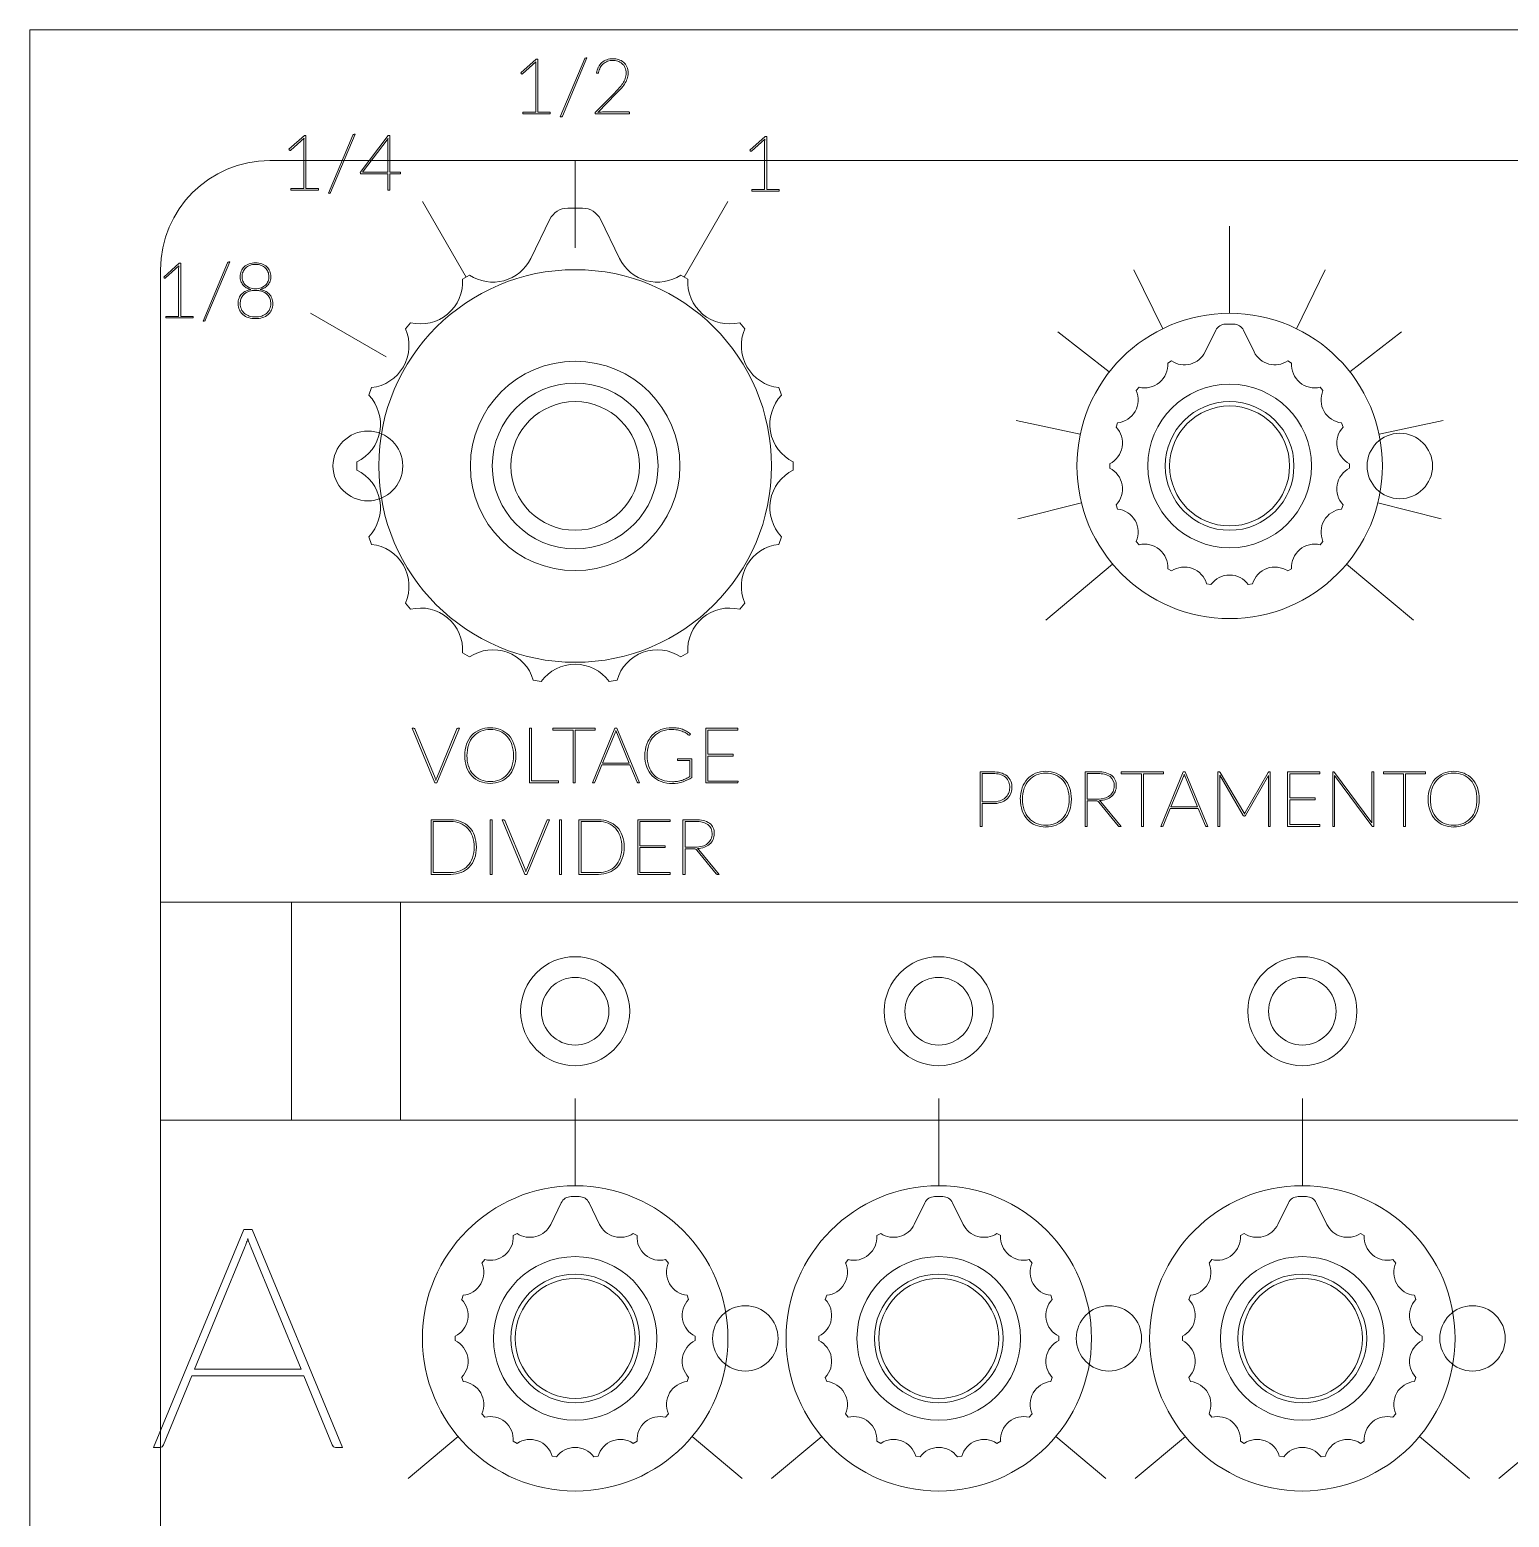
# Model space of a CAD drawing. Header units: millimetres. Extents: x 0 to 300, y 0 to 120.
# Drawn here: x 0 to 67.8, y 51.8 to 120 of the extents above; entities that cross this region are included whole.
import ezdxf

# ---------------------------------------------------------------- set-up
doc = ezdxf.new("R2010")
doc.units = ezdxf.units.MM
for name, color, linetype, lineweight, true_color in [('all_sq16', 7, 'Continuous', 0, 0x000000), ('ext', 1, 'Continuous', 0, 0xff0000), ('int', 3, 'Continuous', 0, 0x00ff00), ('pockett -8mm', 5, 'Continuous', 0, 0x0000ff), ('pockett_ecrous -3mm', 2, 'Continuous', 0, 0xffff00), ('pockett_LEDs -3mm', 214, 'Continuous', 0, 0x800080), ('txt', 51, 'Continuous', 0, 0xffffb5)]:
    doc.layers.add(name, color=color, linetype=linetype, lineweight=lineweight, true_color=true_color)

# ---------------------------------------------------------------- blocks, each defined once
blk = doc.blocks.new('façade')
at = {"layer": 'ext'}
for p, q in [((0, 0), (0, 120)), ((0, 120), (300, 120))]:
    blk.add_line(p, q, dxfattribs=at)
at = {"layer": 'int'}
for centre, radius in [((25, 100), 4.8), ((55, 100), 3.75), ((25, 75), 1.55), ((41.667, 75), 1.55), ((58.333, 75), 1.55), ((25, 60), 3.75), ((41.667, 60), 3.75), ((58.333, 60), 3.75)]:
    blk.add_circle(centre, radius, dxfattribs=at)
at = {"layer": 'txt'}
for p, q in [((24.316, 116), (25.439, 118.675)), ((25.539, 118.714), (24.415, 116.039)), ((25.5, 118.714), (25.539, 118.714)), ((22.507, 118.02), (23.219, 118.655)), ((22.534, 117.985), (22.507, 118.02)), ((23.199, 118.529), (22.591, 117.981)), ((23.194, 116.215), (23.194, 118.417)), ((23.219, 118.655), (23.286, 118.655)), ((23.286, 118.655), (23.286, 116.215)), ((26.022, 118.006), (25.978, 118.011)), ((25.932, 116.222), (26.813, 117.115)), ((26.88, 117.074), (26.037, 116.212)), ((22.6, 116.215), (23.194, 116.215)), ((22.6, 116.142), (22.6, 116.215)), ((23.86, 116.142), (22.6, 116.142)), ((23.286, 116.215), (23.86, 116.215)), ((23.86, 116.215), (23.86, 116.142)), ((24.351, 116), (24.316, 116)), ((25.91, 116.142), (25.91, 116.176)), ((27.493, 116.142), (25.91, 116.142)), ((26.252, 116.23), (27.459, 116.23)), ((27.493, 116.196), (27.493, 116.142)), ((11.881, 114.519), (12.592, 115.155)), ((12.573, 115.028), (11.965, 114.48)), ((12.567, 112.715), (12.567, 114.916)), ((12.592, 115.155), (12.66, 115.155)), ((12.66, 115.155), (12.66, 112.715)), ((13.69, 112.5), (14.813, 115.174)), ((14.913, 115.213), (13.789, 112.539)), ((14.874, 115.213), (14.913, 115.213)), ((15.147, 113.462), (16.426, 115.146)), ((16.422, 115.018), (15.252, 113.467)), ((16.417, 113.467), (16.417, 114.923)), ((16.426, 115.146), (16.5, 115.146)), ((16.5, 115.146), (16.5, 113.467)), ((33, 114.478), (33.711, 115.113)), ((33.692, 114.986), (33.084, 114.438)), ((33.686, 112.673), (33.686, 114.874)), ((33.711, 115.113), (33.779, 115.113)), ((33.779, 115.113), (33.779, 112.673)), ((11.908, 114.484), (11.881, 114.519)), ((25, 110), (25, 114)), ((33.027, 114.442), (33, 114.478)), ((15.156, 113.419), (15.147, 113.462)), ((16.417, 113.393), (15.199, 113.393)), ((15.252, 113.467), (16.417, 113.467)), ((16.417, 112.642), (16.417, 113.393)), ((16.5, 113.467), (17, 113.467)), ((16.964, 113.393), (16.5, 113.393)), ((16.5, 113.393), (16.5, 112.642)), ((17, 113.467), (17, 113.423)), ((11.974, 112.715), (12.567, 112.715)), ((11.974, 112.642), (11.974, 112.715)), ((13.234, 112.642), (11.974, 112.642)), ((12.66, 112.715), (13.234, 112.715)), ((13.234, 112.715), (13.234, 112.642)), ((16.5, 112.642), (16.417, 112.642)), ((33.093, 112.673), (33.686, 112.673)), ((33.093, 112.6), (33.093, 112.673)), ((34.353, 112.6), (33.093, 112.6)), ((33.779, 112.673), (34.353, 112.673)), ((34.353, 112.673), (34.353, 112.6)), ((13.725, 112.5), (13.69, 112.5)), ((20, 108.66), (18, 112.124)), ((30, 108.66), (32, 112.124)), ((55, 107), (55, 111)), ((6.139, 108.663), (6.85, 109.298)), ((6.83, 109.172), (6.222, 108.624)), ((6.85, 109.298), (6.918, 109.298)), ((6.918, 109.298), (6.918, 106.858)), ((7.947, 106.643), (9.07, 109.318)), ((9.17, 109.357), (8.046, 106.682)), ((9.131, 109.357), (9.17, 109.357)), ((6.166, 108.628), (6.139, 108.663)), ((6.825, 106.858), (6.825, 109.06)), ((51.931, 106.292), (50.616, 108.988)), ((58.069, 106.292), (59.384, 108.988)), ((6.231, 106.858), (6.825, 106.858)), ((6.231, 106.786), (6.231, 106.858)), ((7.492, 106.786), (6.231, 106.786)), ((6.918, 106.858), (7.492, 106.858)), ((7.492, 106.858), (7.492, 106.786)), ((7.982, 106.643), (7.947, 106.643)), ((16.34, 105), (12.876, 107)), ((49.484, 104.31), (47.12, 106.157)), ((60.516, 104.31), (62.88, 106.157)), ((48.153, 101.455), (45.219, 102.079)), ((61.847, 101.455), (64.781, 102.079)), ((48.208, 98.307), (45.297, 97.581)), ((61.792, 98.307), (64.703, 97.581)), ((49.638, 95.5), (46.574, 92.929)), ((60.362, 95.5), (63.426, 92.929)), ((17.532, 87.972), (17.609, 87.972)), ((18.571, 85.472), (17.532, 87.972)), ((17.648, 87.942), (18.576, 85.703)), ((18.652, 85.703), (19.579, 87.942)), ((19.696, 87.972), (18.658, 85.472)), ((19.622, 87.972), (19.696, 87.972)), ((22.905, 85.472), (22.905, 87.972)), ((22.905, 87.972), (23.003, 87.972)), ((23.003, 87.972), (23.003, 85.557)), ((23.983, 87.887), (23.983, 87.972)), ((23.983, 87.972), (25.918, 87.972)), ((24.904, 87.887), (23.983, 87.887)), ((24.904, 85.472), (24.904, 87.887)), ((25.918, 87.887), (25.002, 87.887)), ((25.002, 87.887), (25.002, 85.472)), ((25.788, 85.472), (26.822, 87.972)), ((25.918, 87.972), (25.918, 87.887)), ((26.831, 87.76), (26.259, 86.368)), ((26.822, 87.972), (26.917, 87.972)), ((27.478, 86.368), (26.906, 87.76)), ((26.917, 87.972), (27.952, 85.472)), ((30.281, 87.708), (30.256, 87.671)), ((30.988, 85.472), (30.988, 87.972)), ((30.988, 87.972), (32.464, 87.972)), ((32.464, 87.888), (31.086, 87.888)), ((31.086, 87.888), (31.086, 86.78)), ((32.464, 87.972), (32.464, 87.888)), ((31.086, 86.78), (32.247, 86.78)), ((32.247, 86.699), (31.086, 86.699)), ((31.086, 86.699), (31.086, 85.556)), ((32.247, 86.78), (32.247, 86.699)), ((26.227, 86.293), (25.901, 85.502)), ((27.511, 86.293), (26.227, 86.293)), ((26.259, 86.368), (27.478, 86.368)), ((27.836, 85.502), (27.511, 86.293)), ((29.694, 86.521), (29.694, 86.571)), ((29.694, 86.571), (30.343, 86.571)), ((30.252, 86.492), (29.724, 86.492)), ((30.252, 85.756), (30.252, 86.492)), ((30.343, 86.571), (30.343, 85.717)), ((43.559, 83.472), (43.559, 85.972)), ((43.559, 85.972), (44.156, 85.972)), ((48.372, 83.472), (48.372, 85.972)), ((48.372, 85.972), (48.975, 85.972)), ((50.034, 85.887), (50.034, 85.972)), ((50.034, 85.972), (51.969, 85.972)), ((51.839, 83.472), (52.873, 85.972)), ((51.969, 85.972), (51.969, 85.887)), ((52.873, 85.972), (52.968, 85.972)), ((52.968, 85.972), (54.003, 83.472)), ((54.463, 83.472), (54.463, 85.972)), ((54.463, 85.972), (54.522, 85.972)), ((54.564, 85.949), (55.649, 84.107)), ((55.71, 84.108), (56.761, 85.947)), ((56.804, 85.972), (56.864, 85.972)), ((56.864, 85.972), (56.864, 83.472)), ((57.656, 83.472), (57.656, 85.972)), ((57.656, 85.972), (59.132, 85.972)), ((59.132, 85.972), (59.132, 85.888)), ((59.724, 83.472), (59.724, 85.972)), ((59.724, 85.972), (59.769, 85.972)), ((59.811, 85.949), (61.518, 83.639)), ((61.516, 83.701), (61.516, 85.972)), ((61.516, 85.972), (61.602, 85.972)), ((61.602, 85.972), (61.602, 83.472)), ((62.05, 85.887), (62.05, 85.972)), ((62.05, 85.972), (63.984, 85.972)), ((63.984, 85.972), (63.984, 85.887)), ((18.658, 85.472), (18.571, 85.472)), ((24.242, 85.472), (22.905, 85.472)), ((23.003, 85.557), (24.242, 85.557)), ((24.242, 85.557), (24.242, 85.472)), ((25.002, 85.472), (24.904, 85.472)), ((25.86, 85.472), (25.788, 85.472)), ((27.952, 85.472), (27.875, 85.472)), ((32.464, 85.472), (30.988, 85.472)), ((31.086, 85.556), (32.468, 85.556)), ((32.468, 85.556), (32.464, 85.472)), ((44.156, 85.894), (43.656, 85.894)), ((43.656, 85.894), (43.656, 84.597)), ((48.975, 85.894), (48.469, 85.894)), ((48.469, 85.894), (48.469, 84.724)), ((50.955, 85.887), (50.034, 85.887)), ((50.955, 83.472), (50.955, 85.887)), ((51.969, 85.887), (51.053, 85.887)), ((51.053, 85.887), (51.053, 83.472)), ((52.882, 85.76), (52.31, 84.368)), ((53.53, 84.368), (52.957, 85.76)), ((55.626, 83.975), (54.545, 85.817)), ((54.548, 85.759), (54.548, 83.472)), ((56.78, 85.813), (55.731, 83.975)), ((56.778, 85.759), (56.778, 85.785)), ((56.778, 83.472), (56.778, 85.759)), ((59.132, 85.888), (57.754, 85.888)), ((57.754, 85.888), (57.754, 84.78)), ((61.522, 83.493), (59.806, 85.812)), ((59.809, 85.748), (59.809, 83.472)), ((62.971, 85.887), (62.05, 85.887)), ((62.971, 83.472), (62.971, 85.887)), ((63.984, 85.887), (63.068, 85.887)), ((63.068, 85.887), (63.068, 83.472)), ((43.656, 84.597), (44.156, 84.597)), ((48.469, 84.724), (48.946, 84.724)), ((48.469, 84.649), (48.469, 83.472)), ((48.834, 84.649), (48.469, 84.649)), ((49.887, 83.502), (49.005, 84.581)), ((49.101, 84.601), (50.031, 83.472)), ((57.754, 84.78), (58.915, 84.78)), ((58.915, 84.699), (57.754, 84.699)), ((57.754, 84.699), (57.754, 83.556)), ((58.915, 84.78), (58.915, 84.699)), ((43.656, 84.517), (43.656, 83.472)), ((44.156, 84.517), (43.656, 84.517)), ((52.278, 84.293), (51.952, 83.502)), ((53.562, 84.293), (52.278, 84.293)), ((52.31, 84.368), (53.53, 84.368)), ((53.887, 83.502), (53.562, 84.293)), ((55.649, 84.107), (55.679, 84.041)), ((55.688, 83.945), (55.67, 83.945)), ((18.399, 81.276), (18.399, 83.776)), ((18.399, 83.776), (19.301, 83.776)), ((19.301, 83.696), (18.497, 83.696)), ((18.497, 83.696), (18.497, 81.356)), ((21.1, 81.276), (21.1, 83.776)), ((21.1, 83.776), (21.198, 83.776)), ((21.198, 83.776), (21.198, 81.276)), ((21.659, 83.776), (21.735, 83.776)), ((22.697, 81.276), (21.659, 83.776)), ((21.774, 83.746), (22.702, 81.507)), ((22.778, 81.507), (23.705, 83.746)), ((23.822, 83.776), (22.784, 81.276)), ((23.748, 83.776), (23.822, 83.776)), ((24.283, 81.276), (24.283, 83.776)), ((24.283, 83.776), (24.38, 83.776)), ((24.38, 83.776), (24.38, 81.276)), ((25.173, 81.276), (25.173, 83.776)), ((25.173, 83.776), (26.075, 83.776)), ((26.075, 83.696), (25.271, 83.696)), ((25.271, 83.696), (25.271, 81.356)), ((27.874, 81.276), (27.874, 83.776)), ((27.874, 83.776), (29.35, 83.776)), ((29.35, 83.692), (27.972, 83.692)), ((27.972, 83.692), (27.972, 82.584)), ((29.35, 83.776), (29.35, 83.692)), ((29.942, 81.276), (29.942, 83.776)), ((29.942, 83.776), (30.544, 83.776)), ((30.544, 83.698), (30.039, 83.698)), ((30.039, 83.698), (30.039, 82.528)), ((43.656, 83.472), (43.559, 83.472)), ((48.469, 83.472), (48.372, 83.472)), ((50.031, 83.472), (49.951, 83.472)), ((51.053, 83.472), (50.955, 83.472)), ((51.912, 83.472), (51.839, 83.472)), ((54.003, 83.472), (53.926, 83.472)), ((54.548, 83.472), (54.463, 83.472)), ((56.864, 83.472), (56.778, 83.472)), ((59.132, 83.472), (57.656, 83.472)), ((57.754, 83.556), (59.136, 83.556)), ((59.136, 83.556), (59.132, 83.472)), ((59.809, 83.472), (59.724, 83.472)), ((61.516, 83.671), (61.516, 83.701)), ((61.602, 83.472), (61.561, 83.472)), ((63.068, 83.472), (62.971, 83.472)), ((27.972, 82.584), (29.133, 82.584)), ((29.133, 82.584), (29.133, 82.503)), ((30.039, 82.528), (30.516, 82.528)), ((29.133, 82.503), (27.972, 82.503)), ((27.972, 82.503), (27.972, 81.36)), ((30.039, 82.453), (30.039, 81.276)), ((30.404, 82.453), (30.039, 82.453)), ((31.457, 81.306), (30.575, 82.385)), ((30.67, 82.405), (31.601, 81.276)), ((19.301, 81.276), (18.399, 81.276)), ((18.497, 81.356), (19.301, 81.356)), ((21.198, 81.276), (21.1, 81.276)), ((22.784, 81.276), (22.697, 81.276)), ((24.38, 81.276), (24.283, 81.276)), ((26.075, 81.276), (25.173, 81.276)), ((25.271, 81.356), (26.075, 81.356)), ((29.35, 81.276), (27.874, 81.276)), ((27.972, 81.36), (29.353, 81.36)), ((29.353, 81.36), (29.35, 81.276)), ((30.039, 81.276), (29.942, 81.276)), ((31.601, 81.276), (31.52, 81.276)), ((25, 67), (25, 71)), ((41.667, 67), (41.667, 71)), ((58.333, 67), (58.333, 71)), ((5.672, 55), (9.811, 65)), ((9.811, 65), (10.188, 65)), ((10.188, 65), (14.328, 55)), ((9.847, 64.153), (7.557, 58.584)), ((12.435, 58.584), (10.146, 64.153)), ((7.428, 58.285), (6.126, 55.121)), ((12.564, 58.285), (7.428, 58.285)), ((7.557, 58.584), (12.435, 58.584)), ((13.864, 55.121), (12.564, 58.285)), ((19.638, 55.5), (17.34, 53.572)), ((30.362, 55.5), (32.66, 53.572)), ((36.304, 55.5), (34.006, 53.572)), ((47.029, 55.5), (49.327, 53.572)), ((52.971, 55.5), (50.673, 53.572)), ((63.696, 55.5), (65.994, 53.572)), ((69.637, 55.5), (67.339, 53.572)), ((5.963, 55), (5.672, 55)), ((14.328, 55), (14.021, 55))]:
    blk.add_line(p, q, dxfattribs=at)
for centre, radius, start, end in [((25.498, 118.65), 0.064, 88.51459, 157.1425), ((26.72, 117.838), 0.832, 89.42542, 108.97759), ((26.731, 117.788), 0.882, 72.91376, 90.15466), ((24.4, 118.414), 1.206, 174.53526, 179.85983), ((26.816, 117.907), 0.845, 153.1851, 172.88889), ((26.03, 118.051), 0.0461, 260.34927, 354.58552), ((26.684, 117.971), 0.697, 131.30518, 152.98981), ((26.791, 117.927), 0.725, 151.92308, 170.47908), ((26.677, 117.987), 0.596, 130.48064, 151.86741), ((26.675, 117.975), 0.689, 109.11702, 130.93791), ((26.698, 117.959), 0.631, 109.81768, 130.25565), ((26.717, 117.898), 0.695, 89.33508, 109.57446), ((26.727, 117.83), 0.763, 72.86453, 90.15614), ((26.791, 118.032), 0.551, 49.86651, 73.06599), ((26.803, 118.013), 0.646, 50.49167, 73.18171), ((26.803, 118.053), 0.527, 24.40625, 49.4122), ((26.837, 118.064), 0.585, 24.3879, 49.95774), ((26.719, 118.023), 0.616, 358.54262, 23.68346), ((26.619, 118.003), 0.716, 340.53695, 0.41912), ((26.737, 118.026), 0.692, 358.62911, 23.80135), ((26.66, 118.003), 0.769, 340.38032, 0.48909), ((22.568, 118.012), 0.0434, 219.45133, 260.87759), ((22.566, 118.003), 0.0335, 261.89538, 319.37971), ((22.495, 121.397), 6.082, 315.2446, 318.02856), ((25.653, 118.561), 1.837, 317.91096, 326.31716), ((25.8, 118.503), 1.769, 316.78045, 325.86245), ((26.321, 118.117), 1.034, 326.26093, 340.04349), ((26.37, 118.115), 1.08, 325.8867, 339.91868), ((20.276, 123.661), 9.327, 315.0721, 316.92517), ((24.351, 116.082), 0.0818, 269.94782, 297.13439), ((24.362, 116.06), 0.0573, 297.73549, 338.95126), ((25.964, 116.177), 0.0537, 152.03812, 180.90525), ((25.988, 116.164), 0.0813, 133.91539, 151.81266), ((26.21, 115.301), 0.927, 94.52899, 100.79196), ((26.249, 114.839), 1.39, 89.87485, 94.61281), ((27.463, 116.2), 0.0299, 351.54055, 97.79708), ((13.773, 114.913), 1.206, 174.53526, 179.85983), ((14.872, 115.149), 0.064, 88.51459, 157.1425), ((17.386, 114.918), 0.969, 174.11861, 179.70608), ((34.892, 114.871), 1.206, 174.53526, 179.85983), ((11.942, 114.512), 0.0434, 219.45133, 260.87759), ((11.939, 114.502), 0.0335, 261.89538, 319.37971), ((33.06, 114.47), 0.0434, 219.45133, 260.87759), ((33.058, 114.46), 0.0335, 261.89538, 319.37971), ((15.192, 113.428), 0.0371, 194.02771, 230.39414), ((15.194, 113.442), 0.0496, 238.61934, 275.2295), ((16.971, 113.421), 0.0293, 257.48897, 2.98375), ((13.736, 112.559), 0.0573, 297.73549, 338.95126), ((13.725, 112.581), 0.0818, 269.94782, 297.13439), ((8.031, 109.057), 1.206, 174.53526, 179.85983), ((9.129, 109.293), 0.064, 88.51459, 157.1425), ((10.225, 108.709), 0.579, 133.12866, 157.42281), ((10.27, 108.654), 0.649, 109.70911, 132.72321), ((10.276, 108.671), 0.558, 109.50518, 132.7976), ((10.334, 108.471), 0.843, 89.10403, 109.59933), ((10.335, 108.498), 0.742, 89.09785, 109.36086), ((10.36, 108.47), 0.844, 70.41438, 90.90653), ((10.359, 108.496), 0.743, 70.65472, 90.91408), ((10.419, 108.671), 0.558, 47.2024, 70.49482), ((10.424, 108.654), 0.649, 47.27679, 70.29089), ((10.469, 108.709), 0.579, 22.57719, 46.87134), ((6.199, 108.655), 0.0434, 219.45133, 260.87759), ((6.197, 108.646), 0.0335, 261.89538, 319.37971), ((10.271, 108.69), 0.628, 157.45802, 180.36319), ((10.289, 108.681), 0.646, 179.56903, 198.13585), ((10.193, 108.651), 0.545, 198.30306, 219.18936), ((10.307, 108.69), 0.574, 158.01929, 180.55712), ((10.335, 108.684), 0.602, 179.90283, 200.30212), ((10.238, 108.646), 0.497, 200.14317, 224.74241), ((10.24, 108.716), 0.501, 133.22465, 157.82318), ((10.455, 108.716), 0.501, 22.17682, 46.77535), ((10.456, 108.646), 0.497, 315.25759, 339.85683), ((10.387, 108.69), 0.574, 359.44288, 21.98071), ((10.359, 108.684), 0.602, 339.69788, 0.09717), ((10.482, 108.662), 0.567, 321.20497, 341.30261), ((10.424, 108.69), 0.628, 359.63681, 22.54198), ((10.419, 108.681), 0.632, 341.43768, 0.4327), ((10.134, 107.485), 0.577, 135.70547, 158.64804), ((10.193, 107.478), 0.542, 142.19638, 161.66584), ((10.172, 107.44), 0.636, 114.6801, 135.19852), ((10.175, 107.489), 0.522, 123.11213, 141.84387), ((10.226, 108.682), 0.59, 219.46921, 239.34015), ((10.274, 108.689), 0.553, 225.2885, 249.12895), ((10.277, 107.334), 0.707, 109.67655, 123.1512), ((10.311, 107.143), 0.965, 100.62392, 114.85112), ((10.302, 108.813), 0.742, 239.43831, 256.88489), ((10.313, 107.231), 0.816, 98.24355, 109.6614), ((10.332, 108.852), 0.726, 249.41715, 271.18758), ((10.352, 106.991), 1.059, 90.27995, 98.472), ((10.362, 108.853), 0.727, 268.80095, 290.5668), ((10.342, 106.988), 1.061, 81.53818, 89.73243), ((10.381, 107.231), 0.816, 70.3386, 81.75645), ((10.392, 108.813), 0.742, 283.11511, 300.56169), ((10.386, 107.159), 0.947, 64.97559, 79.40585), ((10.421, 108.689), 0.553, 290.87105, 314.7115), ((10.418, 107.334), 0.707, 56.8488, 70.32345), ((10.475, 108.672), 0.578, 300.626, 320.85217), ((10.516, 107.435), 0.643, 44.82639, 65.06758), ((10.519, 107.489), 0.522, 38.15613, 56.88787), ((10.501, 107.478), 0.542, 18.33416, 37.80362), ((10.553, 107.479), 0.585, 21.69605, 44.35985), ((10.25, 107.447), 0.7, 159.22095, 181.14842), ((10.208, 107.423), 0.657, 179.10481, 204.41589), ((10.156, 107.404), 0.603, 204.84888, 230.59364), ((10.304, 107.446), 0.658, 162.00442, 180.95963), ((10.235, 107.427), 0.588, 179.22784, 204.20447), ((10.195, 107.412), 0.545, 204.4639, 229.74553), ((10.5, 107.412), 0.545, 310.25447, 335.5361), ((10.538, 107.404), 0.603, 309.40636, 335.15112), ((10.46, 107.427), 0.588, 335.79553, 0.77216), ((10.39, 107.446), 0.658, 359.04037, 17.99558), ((10.486, 107.423), 0.657, 335.58411, 0.89519), ((10.454, 107.447), 0.689, 358.84143, 21.1209), ((7.982, 106.725), 0.0818, 269.94782, 297.13439), ((7.993, 106.703), 0.0573, 297.73549, 338.95126), ((10.249, 107.527), 0.757, 231.05932, 252.78645), ((10.262, 107.501), 0.657, 230.28536, 252.40857), ((10.335, 107.799), 1.042, 252.68508, 270.63532), ((10.337, 107.73), 0.898, 252.26242, 270.62578), ((10.357, 107.731), 0.9, 269.36376, 287.72481), ((10.359, 107.8), 1.043, 269.35573, 287.30389), ((10.432, 107.501), 0.657, 287.59143, 309.71464), ((10.445, 107.527), 0.757, 287.21355, 308.94068), ((21.094, 86.793), 1.207, 89.3339, 112.34574), ((21.124, 86.773), 1.227, 67.95362, 90.74173), ((29.417, 86.593), 1.407, 89.13795, 110.57532), ((29.448, 86.24), 1.76, 81.88291, 90.32787), ((29.535, 86.854), 1.14, 70.44218, 81.82202), ((17.611, 87.934), 0.0378, 11.56269, 93.24477), ((19.617, 87.932), 0.0396, 83.97708, 166.49937), ((21.122, 86.869), 1.161, 137.55296, 160.83941), ((21.155, 86.867), 1.096, 138.14343, 161.08455), ((21.042, 86.929), 1.061, 112.52244, 137.02528), ((21.036, 86.963), 0.943, 112.36083, 137.62766), ((21.095, 86.806), 1.111, 89.34723, 112.13056), ((21.122, 86.796), 1.121, 67.9658, 90.71702), ((21.185, 86.965), 0.941, 42.3415, 67.67001), ((21.185, 86.938), 1.051, 42.95755, 67.67106), ((21.079, 86.881), 1.076, 18.50413, 41.82322), ((21.098, 86.871), 1.161, 19.14089, 42.44225), ((28.5, 87.16), 1.773, 158.50886, 160.23138), ((26.289, 88.028), 0.602, 338.74347, 344.26434), ((27.529, 88.06), 0.688, 196.4438, 201.28033), ((25.237, 87.16), 1.773, 19.76862, 21.49114), ((29.348, 86.873), 1.13, 136.29031, 160.45743), ((29.371, 86.876), 1.053, 136.67446, 160.79496), ((29.309, 86.896), 1.086, 110.85766, 135.73843), ((29.312, 86.917), 0.982, 110.73107, 136.02715), ((29.417, 86.621), 1.296, 89.17322, 110.48223), ((29.462, 86.61), 1.307, 75.89826, 91.12828), ((29.478, 86.709), 1.207, 63.71653, 75.48937), ((29.563, 86.946), 1.044, 58.57775, 70.23178), ((29.691, 87.137), 0.729, 50.97378, 63.85243), ((29.438, 86.748), 1.278, 48.71379, 58.39862), ((30.318, 87.871), 0.237, 225.12229, 244.45603), ((30.227, 87.688), 0.0334, 248.93879, 329.2482), ((21.487, 86.743), 1.548, 160.87184, 180.78212), ((21.486, 86.7), 1.546, 179.18831, 199.13772), ((21.522, 86.744), 1.482, 161.1836, 180.87345), ((21.52, 86.699), 1.481, 179.13255, 198.82421), ((20.664, 86.744), 1.513, 359.13733, 18.41219), ((20.665, 86.699), 1.512, 341.58015, 0.85681), ((20.726, 86.743), 1.554, 359.1983, 19.08783), ((20.734, 86.7), 1.546, 340.86228, 0.81169), ((29.727, 86.744), 1.53, 160.64812, 180.82605), ((29.721, 86.7), 1.525, 179.19659, 199.47398), ((29.762, 86.744), 1.466, 160.95946, 180.8792), ((29.763, 86.701), 1.467, 179.17859, 199.03174), ((21.121, 86.575), 1.16, 199.21507, 222.49067), ((21.138, 86.57), 1.077, 198.86829, 222.13869), ((21.096, 86.556), 1.058, 317.89502, 341.5437), ((21.099, 86.575), 1.16, 317.50933, 340.78493), ((29.328, 86.564), 1.108, 199.61584, 224.3599), ((29.366, 86.566), 1.047, 199.14554, 223.55511), ((29.721, 86.522), 0.0273, 181.4662, 227.93866), ((29.724, 86.521), 0.0289, 223.53883, 270.32035), ((44.225, 84.986), 0.988, 54.48997, 94.00188), ((46.56, 84.793), 1.207, 89.3339, 112.34574), ((46.59, 84.773), 1.227, 67.95362, 90.74173), ((49.043, 84.952), 1.023, 57.45543, 93.84195), ((54.523, 85.914), 0.058, 67.20464, 91.77931), ((54.524, 85.927), 0.0455, 27.99616, 61.39754), ((56.804, 85.922), 0.05, 90, 150.23151), ((59.77, 85.92), 0.0516, 65.79834, 92.14259), ((59.76, 85.915), 0.0615, 33.79425, 59.14335), ((65.256, 84.793), 1.207, 89.3339, 112.34574), ((65.286, 84.773), 1.227, 67.95362, 90.74173), ((16.805, 85.048), 1.888, 18.42766, 20.29032), ((16.717, 85.019), 1.981, 16.62356, 18.42758), ((19.88, 85.25), 1.309, 159.73287, 165.12461), ((21.029, 86.503), 1.045, 222.99271, 247.82838), ((21.039, 86.494), 0.953, 222.74292, 247.67034), ((21.094, 86.673), 1.226, 248.02073, 270.66557), ((21.095, 86.641), 1.111, 247.86944, 270.65277), ((21.122, 86.651), 1.121, 269.28298, 292.0342), ((21.124, 86.681), 1.234, 269.25905, 291.90922), ((21.182, 86.492), 0.951, 292.29888, 317.28786), ((21.19, 86.504), 1.045, 292.19522, 317.01203), ((25.864, 85.51), 0.0383, 265.19314, 347.83822), ((27.876, 85.513), 0.0415, 195.84684, 268.96061), ((29.322, 86.576), 1.112, 225.01212, 249.63953), ((29.319, 86.538), 0.994, 224.25537, 249.64527), ((29.441, 86.911), 1.468, 249.83842, 270.85145), ((29.44, 86.882), 1.359, 249.90159, 270.89075), ((29.469, 87.05), 1.526, 269.7185, 278.32014), ((29.485, 86.913), 1.47, 269.14879, 288.24917), ((29.5, 86.82), 1.294, 278.43859, 287.54247), ((29.457, 86.941), 1.423, 287.7047, 295.6446), ((29.4, 87.098), 1.673, 289.01909, 304.33592), ((29.169, 87.531), 2.079, 295.75661, 301.39432), ((44.221, 85.043), 0.853, 53.44194, 94.34166), ((44.316, 85.287), 0.604, 356.14088, 46.93154), ((44.355, 85.295), 0.665, 355.79395, 48.14947), ((46.588, 84.869), 1.161, 137.55296, 160.83941), ((46.622, 84.867), 1.096, 138.14343, 161.08455), ((46.508, 84.929), 1.061, 112.52244, 137.02528), ((46.502, 84.963), 0.943, 112.36083, 137.62766), ((46.562, 84.806), 1.111, 89.34723, 112.13056), ((46.588, 84.796), 1.121, 67.9658, 90.71702), ((46.652, 84.965), 0.941, 42.3415, 67.67001), ((46.652, 84.938), 1.051, 42.95755, 67.67106), ((46.545, 84.881), 1.076, 18.50413, 41.82322), ((46.564, 84.871), 1.161, 19.14089, 42.44225), ((46.192, 84.743), 1.554, 359.1983, 19.08783), ((49.033, 84.979), 0.917, 58.05791, 93.67571), ((49.216, 85.368), 0.492, 355.52955, 52.1418), ((49.246, 85.374), 0.561, 355.90819, 51.69565), ((49.119, 85.32), 0.588, 335.59904, 0.92824), ((49.165, 85.325), 0.64, 336.02302, 0.78031), ((54.551, 85.16), 1.773, 158.50886, 160.23138), ((52.34, 86.028), 0.602, 338.74347, 344.26434), ((53.58, 86.06), 0.688, 196.4438, 201.28033), ((51.288, 85.16), 1.773, 19.76862, 21.49114), ((54.208, 85.77), 0.34, 2.90149, 7.83399), ((53.986, 85.758), 0.562, 0.05196, 3.02358), ((57.035, 85.785), 0.257, 173.66957, 180.01454), ((59.231, 85.748), 0.578, 2.94355, 6.30959), ((59.194, 85.747), 0.616, 0.06672, 2.88983), ((65.284, 84.869), 1.161, 137.55296, 160.83941), ((65.317, 84.867), 1.096, 138.14343, 161.08455), ((65.203, 84.929), 1.061, 112.52244, 137.02528), ((65.197, 84.963), 0.943, 112.36083, 137.62766), ((65.257, 84.806), 1.111, 89.34723, 112.13056), ((65.284, 84.796), 1.121, 67.9658, 90.71702), ((65.347, 84.965), 0.941, 42.3415, 67.67001), ((65.347, 84.938), 1.051, 42.95755, 67.67106), ((65.24, 84.881), 1.076, 18.50413, 41.82322), ((65.259, 84.871), 1.161, 19.14089, 42.44225), ((64.887, 84.743), 1.554, 359.1983, 19.08783), ((44.17, 85.546), 0.949, 269.18635, 288.68271), ((44.169, 85.608), 1.09, 269.30498, 288.15393), ((44.242, 85.331), 0.722, 288.67162, 310.73765), ((44.253, 85.357), 0.826, 288.07411, 309.84661), ((44.321, 85.232), 0.596, 311.18708, 336.01826), ((44.354, 85.229), 0.663, 310.20679, 335.48116), ((44.298, 85.242), 0.621, 336.09914, 0.42372), ((44.324, 85.239), 0.695, 335.71751, 0.57467), ((46.953, 84.743), 1.548, 160.87184, 180.78212), ((46.952, 84.7), 1.546, 179.18831, 199.13772), ((46.988, 84.744), 1.482, 161.1836, 180.87345), ((46.987, 84.699), 1.481, 179.13255, 198.82421), ((46.13, 84.744), 1.513, 359.13733, 18.41219), ((46.131, 84.699), 1.512, 341.58015, 0.85681), ((46.2, 84.7), 1.546, 340.86228, 0.81169), ((48.839, 84.172), 0.477, 83.00431, 90.59661), ((48.877, 84.476), 0.171, 67.69903, 83.16199), ((48.886, 84.504), 0.141, 50.69386, 66.79596), ((48.96, 85.839), 1.116, 269.26789, 285.76402), ((48.867, 84.484), 0.169, 35.03352, 49.86069), ((48.981, 85.772), 1.119, 272.9378, 289.42173), ((48.921, 84.455), 0.232, 39.04254, 59.45877), ((49.076, 85.436), 0.696, 285.60298, 307.86284), ((49.108, 85.421), 0.746, 289.19014, 310.76779), ((49.175, 85.302), 0.53, 308.32992, 334.91105), ((49.188, 85.319), 0.617, 311.2873, 335.61134), ((65.649, 84.743), 1.548, 160.87184, 180.78212), ((65.648, 84.7), 1.546, 179.18831, 199.13772), ((65.683, 84.744), 1.482, 161.1836, 180.87345), ((65.682, 84.699), 1.481, 179.13255, 198.82421), ((64.825, 84.744), 1.513, 359.13733, 18.41219), ((64.826, 84.699), 1.512, 341.58015, 0.85681), ((64.895, 84.7), 1.546, 340.86228, 0.81169), ((46.587, 84.575), 1.16, 199.21507, 222.49067), ((46.604, 84.57), 1.077, 198.86829, 222.13869), ((46.562, 84.556), 1.058, 317.89502, 341.5437), ((46.565, 84.575), 1.16, 317.50933, 340.78493), ((55.673, 83.996), 0.0514, 204.40248, 267.5243), ((54.81, 84.443), 0.958, 335.15311, 337.30219), ((55.685, 83.995), 0.0503, 273.98089, 336.49556), ((56.22, 83.852), 0.572, 153.34332, 157.18807), ((65.282, 84.575), 1.16, 199.21507, 222.49067), ((65.299, 84.57), 1.077, 198.86829, 222.13869), ((65.258, 84.556), 1.058, 317.89502, 341.5437), ((65.26, 84.575), 1.16, 317.50933, 340.78493), ((19.316, 82.499), 1.277, 68.93076, 90.6924), ((19.315, 82.535), 1.161, 68.83023, 90.67857), ((19.393, 82.747), 0.935, 43.45733, 68.62827), ((19.4, 82.726), 1.035, 43.94901, 68.74081), ((19.321, 82.694), 1.024, 18.73157, 42.80891), ((19.337, 82.68), 1.113, 19.47073, 43.3584), ((21.737, 83.738), 0.0378, 11.56269, 93.24477), ((23.743, 83.737), 0.0396, 83.97708, 166.49937), ((26.09, 82.499), 1.277, 68.93076, 90.6924), ((26.088, 82.535), 1.161, 68.83023, 90.67857), ((26.167, 82.747), 0.935, 43.45733, 68.62827), ((26.174, 82.726), 1.035, 43.94901, 68.74081), ((26.094, 82.694), 1.024, 18.73157, 42.80891), ((26.11, 82.68), 1.113, 19.47073, 43.3584), ((30.613, 82.756), 1.023, 57.45543, 93.84195), ((30.603, 82.783), 0.917, 58.05791, 93.67571), ((30.786, 83.172), 0.492, 355.52955, 52.1418), ((30.816, 83.178), 0.561, 355.90819, 51.69565), ((46.496, 84.503), 1.045, 222.99271, 247.82838), ((46.505, 84.494), 0.953, 222.74292, 247.67034), ((46.56, 84.673), 1.226, 248.02073, 270.66557), ((46.562, 84.641), 1.111, 247.86944, 270.65277), ((46.588, 84.651), 1.121, 269.28298, 292.0342), ((46.59, 84.681), 1.234, 269.25905, 291.90922), ((46.648, 84.492), 0.951, 292.29888, 317.28786), ((46.656, 84.504), 1.045, 292.19522, 317.01203), ((49.941, 83.536), 0.0645, 212.27093, 246.84391), ((49.949, 83.576), 0.104, 251.67246, 270.9812), ((51.915, 83.51), 0.0383, 265.19314, 347.83822), ((53.927, 83.513), 0.0415, 195.84684, 268.96061), ((61.847, 83.671), 0.33, 180.00497, 185.58044), ((61.561, 83.519), 0.0475, 213.15382, 269.22459), ((65.191, 84.503), 1.045, 222.99271, 247.82838), ((65.201, 84.494), 0.953, 222.74292, 247.67034), ((65.256, 84.673), 1.226, 248.02073, 270.66557), ((65.257, 84.641), 1.111, 247.86944, 270.65277), ((65.284, 84.651), 1.121, 269.28298, 292.0342), ((65.286, 84.681), 1.234, 269.25905, 291.90922), ((65.344, 84.492), 0.951, 292.29888, 317.28786), ((65.351, 84.504), 1.045, 292.19522, 317.01203), ((18.886, 82.55), 1.482, 359.06203, 18.60986), ((18.887, 82.502), 1.481, 341.3823, 0.93211), ((18.955, 82.549), 1.516, 359.10578, 19.33425), ((18.957, 82.502), 1.515, 340.65812, 0.88835), ((25.66, 82.55), 1.482, 359.06203, 18.60986), ((25.661, 82.502), 1.481, 341.3823, 0.93211), ((25.729, 82.549), 1.516, 359.10578, 19.33425), ((25.73, 82.502), 1.515, 340.65812, 0.88835), ((30.53, 83.643), 1.116, 269.26789, 285.76402), ((30.646, 83.24), 0.696, 285.60298, 307.86284), ((30.678, 83.225), 0.746, 289.19014, 310.76779), ((30.745, 83.106), 0.53, 308.32992, 334.91105), ((30.758, 83.124), 0.617, 311.2873, 335.61134), ((30.689, 83.124), 0.588, 335.59904, 0.92824), ((30.735, 83.129), 0.64, 336.02302, 0.78031), ((19.319, 82.359), 1.026, 317.22344, 341.26293), ((19.337, 82.372), 1.113, 316.6416, 340.52927), ((26.092, 82.359), 1.026, 317.22344, 341.26293), ((26.11, 82.372), 1.113, 316.6416, 340.52927), ((30.409, 81.976), 0.477, 83.00431, 90.59661), ((30.447, 82.28), 0.171, 67.69903, 83.16199), ((30.456, 82.308), 0.141, 50.69386, 66.79596), ((30.437, 82.289), 0.169, 35.03352, 49.86069), ((30.551, 83.576), 1.119, 272.9378, 289.42173), ((30.491, 82.259), 0.232, 39.04254, 59.45877), ((19.315, 82.517), 1.161, 269.32143, 291.16977), ((19.316, 82.553), 1.277, 269.3076, 291.06924), ((19.394, 82.303), 0.934, 291.37505, 316.58499), ((19.4, 82.326), 1.035, 291.25919, 316.05099), ((20.931, 80.852), 1.888, 18.42766, 20.29032), ((20.843, 80.823), 1.981, 16.62356, 18.42758), ((24.006, 81.054), 1.309, 159.73287, 165.12461), ((26.088, 82.517), 1.161, 269.32143, 291.16977), ((26.09, 82.553), 1.277, 269.3076, 291.06924), ((26.167, 82.303), 0.934, 291.37505, 316.58499), ((26.174, 82.326), 1.035, 291.25919, 316.05099), ((31.511, 81.34), 0.0645, 212.27093, 246.84391), ((31.519, 81.38), 0.104, 251.67246, 270.9812), ((16.522, 61.754), 7.093, 158.50886, 160.23138), ((7.678, 65.226), 2.407, 338.74347, 344.26434), ((12.636, 65.352), 2.754, 196.4438, 201.28033), ((3.471, 61.754), 7.093, 19.76862, 21.49114), ((5.976, 55.153), 0.153, 265.19314, 347.83822), ((14.024, 55.166), 0.166, 195.84684, 268.96061)]:
    blk.add_arc(centre, radius, start, end, dxfattribs=at)
blk = doc.blocks.new('sw_main')
at = {"layer": 'ext'}
for p, q in [((11, 114), (289, 114)), ((6, 11), (6, 109))]:
    blk.add_line(p, q, dxfattribs=at)
blk.add_arc((11, 109), 5, 90, 180, dxfattribs=at)
at = {"layer": 'int'}
for p, q in [((12, 80), (17, 80)), ((12, 70), (12, 80)), ((17, 80), (17, 70)), ((17, 70), (12, 70))]:
    blk.add_line(p, q, dxfattribs=at)
for centre, radius in [((25, 100), 4.8), ((55, 100), 3.75), ((15.5, 100), 1.6), ((62.8, 100), 1.5), ((25, 75), 2.5), ((41.6666, 75), 2.5), ((58.3332, 75), 2.5), ((25, 60), 3.75), ((41.6666, 60), 3.75), ((58.3332, 60), 3.75), ((32.8, 60), 1.5), ((49.4666, 60), 1.5), ((66.1332, 60), 1.5)]:
    blk.add_circle(centre, radius, dxfattribs=at)
at = {"layer": 'pockett_ecrous -3mm'}
for centre, radius in [((25, 100), 9), ((55, 100), 7), ((25, 100), 3.8), ((55, 100), 2.75), ((25, 60), 7), ((41.6666, 60), 7), ((58.3332, 60), 7), ((25, 60), 2.75), ((41.6666, 60), 2.75), ((58.3332, 60), 2.75)]:
    blk.add_circle(centre, radius, dxfattribs=at)
at = {"layer": 'pockett_LEDs -3mm'}
for p, q in [((6, 80), (6, 70)), ((294, 80), (6, 80)), ((6, 70), (294, 70))]:
    blk.add_line(p, q, dxfattribs=at)
blk = doc.blocks.new('pot_chap')
at = {"layer": 'ext'}
for p, q in [((-0.637, 6.219), (-1.12, 5.229)), ((-0.188, 6.5), (0.188, 6.5)), ((0.637, 6.219), (1.12, 5.229)), ((-2.838, 4.711), (-2.661, 4.813)), ((2.661, 4.813), (2.838, 4.711)), ((-4.278, 3.457), (-4.147, 3.613)), ((4.147, 3.613), (4.278, 3.457)), ((-5.202, 1.785), (-5.133, 1.976)), ((5.133, 1.976), (5.202, 1.785)), ((-5.499, -0.102), (-5.499, 0.102)), ((5.499, 0.102), (5.499, -0.102)), ((-5.133, -1.976), (-5.202, -1.785)), ((5.202, -1.785), (5.133, -1.976)), ((-4.147, -3.613), (-4.278, -3.457)), ((4.278, -3.457), (4.147, -3.613)), ((-2.661, -4.813), (-2.838, -4.711)), ((2.838, -4.711), (2.661, -4.813)), ((-0.855, -5.433), (-1.055, -5.398)), ((1.055, -5.398), (0.855, -5.433))]:
    blk.add_line(p, q, dxfattribs=at)
for centre, radius, start, end in [((-0.188, 6), 0.5, 90, 153.98013), ((0.188, 6), 0.5, 26.01987, 90), ((-2.073, 5.694), 1.06, 236.24138, 333.98013), ((2.073, 5.694), 1.06, 206.01987, 303.75862), ((-3.895, 4.642), 1.06, 256.24138, 3.75862), ((3.895, 4.642), 1.06, 176.24138, 283.75862), ((-5.248, 3.03), 1.06, 276.24138, 23.75862), ((5.248, 3.03), 1.06, 156.24138, 263.75862), ((-5.968, 1.052), 1.06, 296.24138, 43.75862), ((5.968, 1.052), 1.06, 136.24138, 243.75862), ((-5.968, -1.052), 1.06, 316.24138, 63.75862), ((5.968, -1.052), 1.06, 116.24138, 223.75862), ((-5.248, -3.03), 1.06, 336.24138, 83.75862), ((5.248, -3.03), 1.06, 96.24138, 203.75862), ((-3.895, -4.642), 1.06, 356.24138, 103.75862), ((3.895, -4.642), 1.06, 76.24138, 183.75862), ((-2.073, -5.694), 1.06, 16.24138, 123.75862), ((2.073, -5.694), 1.06, 56.24138, 163.75862), ((0, -6.06), 1.06, 36.24138, 143.75862)]:
    blk.add_arc(centre, radius, start, end, dxfattribs=at)
at = {"layer": 'pockett -8mm'}
blk.add_circle((0, 0), 2.95, dxfattribs=at)
blk = doc.blocks.new('rot_chap')
at = {"layer": 'ext'}
for p, q in [((-0.341, 11.82), (0.341, 11.82)), ((-1.158, 11.31), (-2.037, 9.51)), ((1.158, 11.31), (2.037, 9.51)), ((-5.16, 8.568), (-4.84, 8.753)), ((4.84, 8.753), (5.16, 8.568)), ((-7.779, 6.286), (-7.541, 6.57)), ((7.541, 6.57), (7.779, 6.286)), ((-9.46, 3.246), (-9.334, 3.594)), ((9.334, 3.594), (9.46, 3.246)), ((-10, -0.185), (-10, 0.185)), ((10, 0.185), (10, -0.185)), ((-9.334, -3.594), (-9.46, -3.246)), ((9.46, -3.246), (9.334, -3.594)), ((-7.541, -6.57), (-7.779, -6.286)), ((7.779, -6.286), (7.541, -6.57)), ((-4.84, -8.753), (-5.16, -8.568)), ((5.16, -8.568), (4.84, -8.753)), ((-1.554, -9.88), (-1.919, -9.816)), ((1.919, -9.816), (1.554, -9.88))]:
    blk.add_line(p, q, dxfattribs=at)
for centre, radius, start, end in [((-0.341, 10.911), 0.909, 90, 153.98013), ((0.341, 10.911), 0.909, 26.01987, 90), ((-3.769, 10.355), 1.927, 236.24138, 333.98013), ((3.769, 10.355), 1.927, 206.01987, 303.75862), ((-7.083, 8.441), 1.927, 256.24138, 3.75862), ((7.083, 8.441), 1.927, 176.24138, 283.75862), ((-9.543, 5.51), 1.927, 276.24138, 23.75862), ((9.543, 5.51), 1.927, 156.24138, 263.75862), ((-10.852, 1.914), 1.927, 296.24138, 43.75862), ((10.852, 1.914), 1.927, 136.24138, 243.75862), ((-10.852, -1.914), 1.927, 316.24138, 63.75862), ((10.852, -1.914), 1.927, 116.24138, 223.75862), ((-9.543, -5.51), 1.927, 336.24138, 83.75862), ((9.543, -5.51), 1.927, 96.24138, 203.75862), ((-7.083, -8.441), 1.927, 356.24138, 103.75862), ((7.083, -8.441), 1.927, 76.24138, 183.75862), ((-3.769, -10.355), 1.927, 16.24138, 123.75862), ((3.769, -10.355), 1.927, 56.24138, 163.75862), ((0, -11.019), 1.927, 36.24138, 143.75862)]:
    blk.add_arc(centre, radius, start, end, dxfattribs=at)
at = {"layer": 'pockett -8mm'}
blk.add_circle((0, 0), 2.95, dxfattribs=at)

msp = doc.modelspace()

# ---------------------------------------------------------------- block references
at = {"layer": 'all_sq16'}
for name, p in [('façade', (0, 0)), ('sw_main', (0, 0)), ('pot_chap', (25, 60)), ('pot_chap', (41.6666, 60)), ('pot_chap', (58.3332, 60))]:
    msp.add_blockref(name, p, dxfattribs=at)
at = {"layer": 'int'}
for name, p in [('rot_chap', (25, 100)), ('pot_chap', (55, 100))]:
    msp.add_blockref(name, p, dxfattribs=at)

doc.saveas('drawing.dxf')
